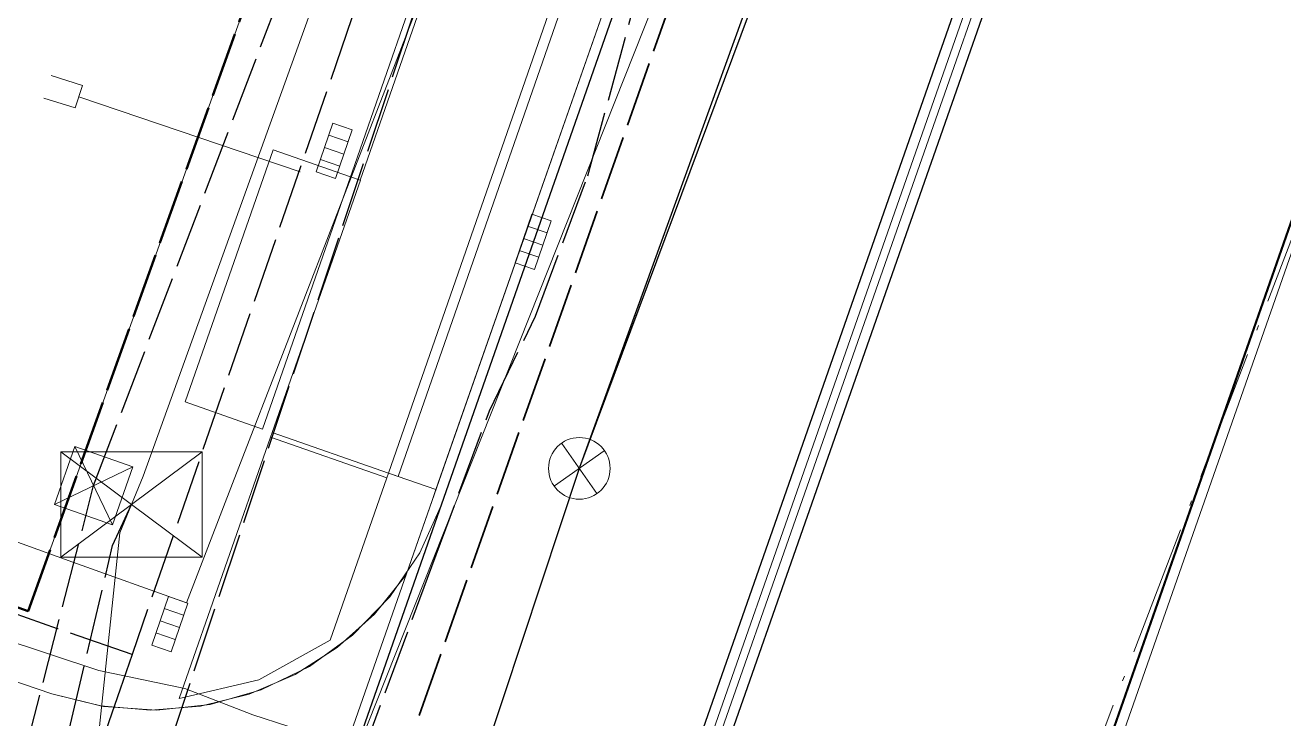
# Model space of a CAD drawing. Header units: metres. Extents: x 105014 to 106600, y 111320 to 118425.
# Drawn here: x 105889.2 to 105913.72, y 114655.63 to 114669.14 of the extents above; entities that cross this region are included whole.
import ezdxf

# ---------------------------------------------------------------- set-up
doc = ezdxf.new("R2010")
doc.units = ezdxf.units.M
doc.linetypes.add('DASHDOT', pattern=[3.556, 2.54, -0.508, 0, -0.508])
doc.linetypes.add('DASHED', pattern=[1.524, 1.27, -0.254])
for name, color, linetype, lineweight in [('00-BASE-LIMITE', 7, 'DASHED', 50), ('00-BASE-UE', 42, 'DASHED', 25), ('10-PAV-BOCACALLE', 9, 'CONTINUOUS', 13), ('10-PAV-CALZADA-BRT', 12, 'CONTINUOUS', 30), ('10-PAV-CALZADA-MIXTA', 8, 'CONTINUOUS', 30), ('10-PAV-CICLORUTA', 76, 'CONTINUOUS', 18), ('10-PAV-ESTACION-TM', 1, 'CONTINUOUS', 40), ('10-PAV-SARDINEL', 252, 'CONTINUOUS', 13), ('20-EP-ZONA-DURA', 253, 'CONTINUOUS', 13), ('20-EP-ZONA-VERDE', 84, 'CONTINUOUS', 13), ('30-RED-ENEL-NODOS', 11, 'CONTINUOUS', 13), ('30-RED-ENEL-PROY', 1, 'DASHED', 25), ('30-RED-ETB-CAMARA', 151, 'CONTINUOUS', 13), ('30-RED-ETB-EXIST', 145, 'CONTINUOUS', 13), ('30-RED-ETB-PROY', 5, 'DASHED', 25), ('30-RED-MOVISTAR-PROY', 4, 'DASHED', 25), ('30-RED-VANTI-PROY', 2, 'DASHED', 25), ('35-RH-ACUE-DOMICILIARIA', 152, 'CONTINUOUS', 9), ('35-RH-ACUE-MENOR-EXIST', 151, 'CONTINUOUS', 13), ('35-RH-ACUE-MENOR-PROY', 5, 'DASHED', 25), ('35-RH-PLUV-COLECTOR', 96, 'CONTINUOUS', 30), ('35-RH-PLUV-NODOS', 94, 'CONTINUOUS', 13), ('35-RH-PLUV-RETIRO', 8, 'DASHDOT', 13), ('36-RH-SAN-COLECTOR-PROY', 6, 'DASHED', 35), ('60-PREDIAL-LOTE', 42, 'CONTINUOUS', 13)]:
    doc.layers.add(name, color=color, linetype=linetype, lineweight=lineweight)

# ---------------------------------------------------------------- blocks, each defined once
blk = doc.blocks.new('CAM_ETB_T_13')
for p, q in [((-1.375, -1.025), (1.375, 1.025)), ((-1.375, 1.025), (1.375, -1.025))]:
    blk.add_line(p, q)
blk.add_lwpolyline([(-1.375, -1.025), (1.375, -1.025), (1.375, 1.025), (-1.375, 1.025)], close=True)
blk = doc.blocks.new('CAJA_ENEL')
for p, q in [((-0.6, -0.6), (0.6, 0.6)), ((-0.6, 0.6), (0.6, -0.6))]:
    blk.add_line(p, q)
blk.add_lwpolyline([(-0.6, -0.6), (0.6, -0.6), (0.6, 0.6), (-0.6, 0.6)], close=True)
blk = doc.blocks.new('SUMIDERO')
for p, q in [((-0.25, -0.2), (-0.25, 0.2)), ((0, -0.2), (0, 0.2)), ((0.25, -0.2), (0.25, 0.2))]:
    blk.add_line(p, q)
blk.add_lwpolyline([(-0.5, -0.2), (0.5, -0.2), (0.5, 0.2), (-0.5, 0.2)], close=True)
blk = doc.blocks.new('POZO_PLUV')
for p, q in [((-0.42, -0.42), (0.42, 0.42)), ((-0.42, 0.42), (0.42, -0.42))]:
    blk.add_line(p, q)
blk.add_circle((0, 0), 0.6)

msp = doc.modelspace()

# ---------------------------------------------------------------- linework, layer by layer
at = {"layer": '00-BASE-LIMITE'}
msp.add_lwpolyline([(105881.4203, 114660.5309), (105889.2531, 114657.7255), (105894.4305, 114672.1783), (105898.2113, 114682.4977), (105893.5141, 114684.2187)], dxfattribs=at)
at = {"layer": '00-BASE-UE'}
msp.add_lwpolyline([(105881.4203, 114660.5309), (105889.2531, 114657.7255), (105894.4305, 114672.1783), (105898.2113, 114682.4977), (105893.5141, 114684.2187)], dxfattribs=at)
at = {"layer": '10-PAV-BOCACALLE'}
msp.add_lwpolyline([(105877.3714, 114653.5658), (105879.471, 114659.6124), (105889.7153, 114656.1201), (105890.7253, 114655.8711), (105891.7631, 114655.8003), (105892.7975, 114655.9098), (105893.7975, 114656.1963), (105894.733, 114656.6512), (105895.5758, 114657.2609), (105896.3007, 114658.0069), (105896.8858, 114658.867), (105897.3136, 114659.8152), (105889.8953, 114638.6424), (105890.2979, 114640.1678), (105890.4556, 114641.7376), (105890.3644, 114643.3126), (105890.0266, 114644.8537), (105889.4507, 114646.3225), (105888.651, 114647.6824), (105887.6473, 114648.8996), (105886.4647, 114649.9438), (105885.1326, 114650.7891), (105883.6841, 114651.4143), (105877.3714, 114653.5658)], close=True, dxfattribs=at)
at = {"layer": '10-PAV-CALZADA-BRT'}
for points in [[(105932.2201, 114718.9515), (105931.8503, 114717.6941), (105931.4735, 114716.4399), (105931.0905, 114715.1889), (105930.7015, 114713.9407), (105930.3071, 114712.6957), (105929.9077, 114711.4535), (105929.5035, 114710.2139), (105929.0953, 114708.9769), (105928.6833, 114707.7425), (105928.2681, 114706.5103), (105927.8499, 114705.2805), (105927.4291, 114704.0527), (105927.0063, 114702.8267), (105926.5819, 114701.6027), (105926.1557, 114700.3787), (105925.7293, 114699.1583), (105925.3027, 114697.9393), (105924.8757, 114696.7215), (105882.9363, 114577.0777)], [(105876.3305, 114579.3931), (105918.2699, 114699.0371), (105918.6965, 114700.2547), (105919.1227, 114701.4713), (105919.5473, 114702.6873), (105919.9697, 114703.9003), (105920.3907, 114705.1145), (105920.8093, 114706.3283), (105921.2251, 114707.5417), (105921.6377, 114708.7551), (105922.0467, 114709.9685), (105922.4517, 114711.1819), (105922.8523, 114712.3955), (105923.2479, 114713.6097), (105923.6385, 114714.8241), (105924.0235, 114716.0391), (105924.4023, 114717.2549), (105924.7747, 114718.4715)]]:
    msp.add_lwpolyline(points, dxfattribs=at)
at = {"layer": '10-PAV-CALZADA-MIXTA'}
for points in [[(105923.6973, 114719.2225), (105923.1865, 114717.3557), (105922.6633, 114715.4923), (105922.1285, 114713.6321), (105921.5825, 114711.7753), (105921.0259, 114709.9215), (105920.4595, 114708.0709), (105919.8839, 114706.2229), (105919.2997, 114704.3777), (105918.7073, 114702.5351), (105918.1077, 114700.6949), (105917.5015, 114698.8567), (105916.8889, 114697.0207), (105916.2711, 114695.1865), (105915.6481, 114693.3541), (105915.0211, 114691.5229), (105914.3903, 114689.6931), (105913.7565, 114687.8643), (105913.1203, 114686.0365), (105912.4823, 114684.2091), (105911.8429, 114682.3823), (105911.2031, 114680.5557), (105876.2351, 114580.7535)], [(105889.8953, 114638.6424), (105897.3136, 114659.8152), (105901.2586, 114671.0744), (105905.9814, 114684.5545), (105906.5829, 114686.2735), (105907.2197, 114688.0969), (105907.8525, 114689.9149), (105908.4833, 114691.7349), (105909.1103, 114693.5539), (105909.7329, 114695.3721), (105910.3509, 114697.1899), (105910.9631, 114699.0073), (105911.5693, 114700.8247), (105912.1689, 114702.6419), (105912.7609, 114704.4595), (105913.3453, 114706.2773), (105913.9211, 114708.0957), (105914.4877, 114709.9147), (105915.0447, 114711.7347), (105915.5913, 114713.5555), (105916.1271, 114715.3775), (105916.6513, 114717.2005), (105916.9517, 114718.2817)]]:
    msp.add_lwpolyline(points, dxfattribs=at)
at = {"layer": '10-PAV-CICLORUTA'}
msp.add_lwpolyline([(105900.7005, 114673.1107), (105896.2763, 114660.4181), (105894.0103, 114661.209), (105895.7269, 114666.1221), (105895.7233, 114666.1233), (105898.4355, 114673.9043)], dxfattribs=at)
for points in [[(105896.2763, 114660.4181), (105896.2431, 114660.3235), (105893.9775, 114661.1151), (105894.0103, 114661.209), (105896.2763, 114660.4181)], [(105896.2431, 114660.3235), (105895.1399, 114657.1659), (105893.7485, 114656.3917), (105892.1991, 114656.0251), (105893.9775, 114661.1151), (105896.2431, 114660.3235)]]:
    msp.add_lwpolyline(points, close=True, dxfattribs=at)
at = {"layer": '10-PAV-ESTACION-TM'}
msp.add_lwpolyline([(105875.8843, 114556.9597), (105928.6801, 114707.5743), (105935.2859, 114705.2587), (105882.4901, 114554.6441), (105875.8843, 114556.9597)], close=True, dxfattribs=at)
at = {"layer": '10-PAV-SARDINEL'}
for points in [[(105876.2351, 114580.7535), (105911.2031, 114680.5557), (105911.8429, 114682.3823), (105912.4823, 114684.2091), (105913.1203, 114686.0365), (105913.7565, 114687.8643), (105914.3903, 114689.6931), (105915.0211, 114691.5229), (105915.6481, 114693.3541), (105916.2711, 114695.1865), (105916.8889, 114697.0207), (105917.5015, 114698.8567), (105918.1077, 114700.6949), (105918.7073, 114702.5351), (105919.2997, 114704.3777), (105919.8839, 114706.2229), (105920.4595, 114708.0709), (105921.0259, 114709.9215), (105921.5825, 114711.7753), (105922.1285, 114713.6321), (105922.6633, 114715.4923), (105923.1865, 114717.3557), (105923.6973, 114719.2225)], [(105923.8904, 114719.1704), (105923.3793, 114717.3023), (105922.8557, 114715.4376), (105922.3206, 114713.5763), (105921.7743, 114711.7184), (105921.2173, 114709.8635), (105920.6506, 114708.0119), (105920.0748, 114706.163), (105919.4903, 114704.3169), (105918.8976, 114702.4735), (105918.2978, 114700.6326), (105917.6913, 114698.7938), (105917.0785, 114696.9572), (105916.4606, 114695.1224), (105915.8374, 114693.2895), (105915.2103, 114691.4579), (105914.5794, 114689.6278), (105913.9455, 114687.7987), (105913.3092, 114685.9707), (105912.6711, 114684.1431), (105912.0317, 114682.3162), (105911.3919, 114680.4896), (105876.4239, 114580.6874)], [(105876.1418, 114579.4593), (105918.0812, 114699.1033), (105918.5077, 114700.3208), (105918.9339, 114701.5373), (105919.3585, 114702.7532), (105919.7808, 114703.966), (105920.2017, 114705.1799), (105920.6202, 114706.3933), (105921.0358, 114707.6063), (105921.4483, 114708.8193), (105921.8571, 114710.0321), (105922.2618, 114711.2447), (105922.6623, 114712.4579), (105923.0576, 114713.6713), (105923.448, 114714.8849), (105923.8327, 114716.0991), (105924.2113, 114717.3139), (105924.5834, 114718.5296)], [(105924.7747, 114718.4715), (105924.4023, 114717.2549), (105924.0235, 114716.0391), (105923.6385, 114714.8241), (105923.2479, 114713.6097), (105922.8523, 114712.3955), (105922.4517, 114711.1819), (105922.0467, 114709.9685), (105921.6377, 114708.7551), (105921.2251, 114707.5417), (105920.8093, 114706.3283), (105920.3907, 114705.1145), (105919.9697, 114703.9003), (105919.5473, 114702.6873), (105919.1227, 114701.4713), (105918.6965, 114700.2547), (105918.2699, 114699.0371), (105876.3305, 114579.3931)], [(105889.707, 114638.7097), (105897.1249, 114659.8813), (105901.0699, 114671.1405), (105905.7926, 114684.6206), (105906.3941, 114686.3395), (105907.0309, 114688.1627), (105907.6636, 114689.9805), (105908.2943, 114691.8003), (105908.9212, 114693.6189), (105909.5436, 114695.4367), (105910.1615, 114697.254), (105910.7735, 114699.0709), (105911.3794, 114700.8874), (105911.9789, 114702.7042), (105912.5706, 114704.5211), (105913.1548, 114706.3381), (105913.7303, 114708.1557), (105914.2966, 114709.9737), (105914.8533, 114711.7927), (105915.3996, 114713.6125), (105915.9351, 114715.4334), (105916.4589, 114717.2549), (105916.758, 114718.3317)], [(105916.9517, 114718.2817), (105916.6513, 114717.2005), (105916.1271, 114715.3775), (105915.5913, 114713.5555), (105915.0447, 114711.7347), (105914.4877, 114709.9147), (105913.9211, 114708.0957), (105913.3453, 114706.2773), (105912.7609, 114704.4595), (105912.1689, 114702.6419), (105911.5693, 114700.8247), (105910.9631, 114699.0073), (105910.3509, 114697.1899), (105909.7329, 114695.3721), (105909.1103, 114693.5539), (105908.4833, 114691.7349), (105907.8525, 114689.9149), (105907.2197, 114688.0969), (105906.5829, 114686.2735), (105905.9814, 114684.5545), (105901.2586, 114671.0744), (105897.3136, 114659.8152), (105889.8953, 114638.6424)], [(105882.9363, 114577.0777), (105924.8757, 114696.7215)], [(105925.0644, 114696.6553), (105883.125, 114577.0116)]]:
    msp.add_lwpolyline(points, dxfattribs=at)
at = {"layer": '20-EP-ZONA-DURA'}
for points in [[(105876.4239, 114580.6874), (105911.3919, 114680.4896), (105912.0317, 114682.3162), (105912.6711, 114684.1431), (105913.3092, 114685.9707), (105913.9455, 114687.7987), (105914.5794, 114689.6278), (105915.2103, 114691.4579), (105915.8374, 114693.2895), (105916.4606, 114695.1224), (105917.0785, 114696.9572), (105917.6913, 114698.7938), (105918.276, 114700.5664), (105918.4181, 114700.5181), (105918.5601, 114700.4698), (105918.5077, 114700.3208), (105918.0812, 114699.1033), (105876.1418, 114579.4593)], [(105881.4203, 114660.5309), (105889.2531, 114657.7255), (105894.4305, 114672.1783)], [(105897.2777, 114671.1901), (105895.5699, 114666.2787), (105895.5367, 114666.1843), (105895.5367, 114666.1843), (105894.0263, 114666.7121), (105892.3115, 114661.8029), (105893.8217, 114661.2753), (105895.5367, 114666.1843), (105895.7233, 114666.1233), (105895.7269, 114666.1221), (105894.0103, 114661.209), (105893.9775, 114661.1151), (105892.1991, 114656.0251), (105893.7485, 114656.3917), (105895.1399, 114657.1659), (105896.2431, 114660.3235), (105896.2765, 114660.4185), (105896.3708, 114660.3857), (105896.4653, 114660.3527), (105897.2, 114660.0959), (105897.1249, 114659.8813), (105896.6175, 114658.4333), (105896.0057, 114657.672), (105895.2784, 114657.0202), (105894.455, 114656.495), (105893.5573, 114656.1103), (105892.6091, 114655.8763), (105891.6355, 114655.7993), (105890.6623, 114655.8813), (105889.7153, 114656.1201), (105879.4711, 114659.6124)]]:
    msp.add_lwpolyline(points, dxfattribs=at)
at = {"layer": '20-EP-ZONA-VERDE'}
for points in [[(105898.5545, 114674.2595), (105898.4355, 114673.9043), (105895.7233, 114666.1233), (105895.5367, 114666.1843), (105895.5699, 114666.2787), (105897.2777, 114671.1901), (105897.3106, 114671.2849), (105897.4422, 114671.6624), (105897.574, 114672.0403), (105897.7056, 114672.4179), (105897.8372, 114672.7957), (105897.9689, 114673.1733), (105898.1006, 114673.5511), (105898.2322, 114673.9287), (105898.2467, 114673.9703), (105898.308, 114674.1476), (105898.3639, 114674.3065), (105898.3599, 114674.3079), (105898.3659, 114674.3261), (105898.5545, 114674.2595)], [(105900.8225, 114673.4593), (105901.0073, 114673.3941), (105900.8893, 114673.0447), (105896.4653, 114660.3527), (105896.2765, 114660.4185), (105900.7005, 114673.1107), (105900.8185, 114673.4607), (105900.8225, 114673.4593)], [(105901.7655, 114673.1265), (105901.6993, 114672.9378), (105901.0697, 114671.1401), (105897.2003, 114660.0967), (105896.4653, 114660.3527), (105900.8893, 114673.0447), (105901.0073, 114673.3941), (105901.7655, 114673.1265)], [(105895.5367, 114666.1843), (105893.8217, 114661.2753), (105892.3115, 114661.8029), (105894.0263, 114666.7121), (105895.5367, 114666.1843)]]:
    msp.add_lwpolyline(points, close=True, dxfattribs=at)
at = {"layer": '30-RED-ENEL-PROY'}
for points in [[(105890.5305, 114660.1731), (105899.9015, 114684.7853)], [(105886.8923, 114646.0055), (105890.5305, 114660.1731)]]:
    msp.add_lwpolyline(points, dxfattribs=at)
at = {"layer": '30-RED-ETB-EXIST'}
for points in [[(105891.269, 114659.807), (105891.497, 114660.359), (105895.667, 114671.926), (105895.582, 114672.477), (105895.841, 114672.517)], [(105890.44, 114647.499), (105889.813, 114647.565), (105891.041, 114659.255), (105891.269, 114659.807)]]:
    msp.add_lwpolyline(points, dxfattribs=at)
at = {"layer": '30-RED-ETB-PROY'}
msp.add_lwpolyline([(105886.313, 114648.896), (105888.303, 114648.003), (105890.899, 114659.009), (105891.269, 114659.807)], dxfattribs=at)
at = {"layer": '30-RED-MOVISTAR-PROY'}
msp.add_lwpolyline([(105887.6591, 114642.1127), (105912.1241, 114715.3151), (105916.4516, 114756.2001)], dxfattribs=at)
at = {"layer": '30-RED-VANTI-PROY'}
msp.add_lwpolyline([(105879.1825, 114606.9824), (105879.5205, 114608.3011), (105888.1353, 114632.8463), (105890.0171, 114637.5905), (105890.7831, 114639.6375), (105894.0895, 114650.4197), (105897.1189, 114658.5953), (105898.2421, 114661.6289), (105899.1395, 114663.4719), (105900.1601, 114666.2085), (105901.2373, 114670.1757), (105905.1463, 114681.3453), (105906.1791, 114683.4917), (105906.9809, 114685.8009), (105908.0713, 114689.8605), (105910.0305, 114695.4263), (105911.5605, 114699.9915), (105912.7591, 114702.9497), (105913.8771, 114706.0869), (105915.0679, 114710.9519), (105918.0227, 114721.2339), (105920.9817, 114732.5925), (105921.5867, 114736.5505), (105921.8375, 114738.9008)], dxfattribs=at)
at = {"layer": '35-RH-ACUE-DOMICILIARIA'}
for points in [[(105889.7006, 114668.1579), (105890.3105, 114667.9638), (105890.1714, 114667.5268), (105889.5615, 114667.7208)], [(105890.2409, 114667.7453), (105894.5549, 114666.2805)]]:
    msp.add_lwpolyline(points, dxfattribs=at)
at = {"layer": '35-RH-ACUE-MENOR-EXIST'}
for points in [[(105916.47, 114740.97), (105915.05, 114720.04), (105909.59, 114694.78), (105904.95, 114678.39), (105895.68, 114655.05)], [(105836.19, 114674.59), (105890.63, 114656.57), (105892.31, 114656.22), (105893.63, 114655.71)], [(105836.19, 114674.59), (105890.63, 114656.57), (105892.31, 114656.22), (105893.63, 114655.71)], [(105893.63, 114655.71), (105895.68, 114655.05)], [(105893.63, 114655.71), (105895.68, 114655.05)]]:
    msp.add_lwpolyline(points, dxfattribs=at)
at = {"layer": '35-RH-ACUE-MENOR-PROY'}
for points in [[(105919.1032, 114816.3456), (105918.6763, 114759.2684), (105918.3564, 114756.308), (105918.2622, 114755.4133), (105916.8481, 114742.2491), (105916.6484, 114740.3895), (105916.4785, 114738.8081), (105913.2255, 114729.2295), (105905.9011, 114707.6623), (105897.9173, 114684.1534), (105899.5464, 114680.8043), (105891.2793, 114656.8825), (105891.0462, 114656.2059), (105887.9453, 114647.2324), (105881.7102, 114629.1887), (105881.307, 114626.2492), (105869.7933, 114594.6801), (105864.9284, 114583.8179), (105861.1542, 114573.0061), (105858.6831, 114565.9326), (105858.2178, 114564.4958), (105858.0017, 114563.4544), (105855.3717, 114550.7855), (105854.0168, 114544.2587)], [(105891.2793, 114656.8825), (105889.829, 114657.3864), (105888.3424, 114657.907), (105885.1681, 114658.3132), (105879.6739, 114660.1966)]]:
    msp.add_lwpolyline(points, dxfattribs=at)
at = {"layer": '35-RH-PLUV-COLECTOR'}
for points in [[(105913.326, 114697.2996), (105900, 114660.527)], [(105910.6003, 114688.9404), (105900, 114660.527)], [(105899.9933, 114660.5084), (105892.2176, 114637.0581)], [(105899.9933, 114660.5084), (105892.2176, 114637.0581)]]:
    msp.add_lwpolyline(points, dxfattribs=at)
at = {"layer": '35-RH-PLUV-RETIRO'}
msp.add_lwpolyline([(105879.209, 114552.734), (105886.738, 114585.429), (105897.7352, 114622.7895), (105926.3569, 114697.6139), (105934.0422, 114763.2123), (105944.3431, 114880.1789), (105944.3431, 114880.1789)], dxfattribs=at)
at = {"layer": '36-RH-SAN-COLECTOR-PROY'}
msp.add_lwpolyline([(105909.9728, 114692.8224), (105894.1315, 114647.9218)], dxfattribs=at)
at = {"layer": '60-PREDIAL-LOTE'}
msp.add_lwpolyline([(105896.4447, 114671.6041), (105897.4609, 114671.3144), (105897.5301, 114671.2944), (105896.8982, 114669.663), (105896.526, 114668.702), (105893.237, 114660.2112), (105892.3371, 114657.8879), (105890.123, 114658.6838), (105888.4503, 114659.285), (105883.975, 114660.8936), (105875.1225, 114664.0754), (105875.4442, 114665.036), (105877.318, 114670.6306), (105877.7399, 114671.8901), (105879.5346, 114677.2488), (105890.0537, 114673.6681), (105894.4304, 114672.1783), (105896.4447, 114671.6041)], close=True, dxfattribs=at)

# ---------------------------------------------------------------- block references
at = {"layer": '30-RED-ENEL-NODOS', "rotation": 70.7}
msp.add_blockref('CAJA_ENEL', (105890.5305, 114660.173), dxfattribs=at)
at = {"layer": '30-RED-ETB-CAMARA'}
msp.add_blockref('CAM_ETB_T_13', (105891.269, 114659.807), dxfattribs=at)
at = {"layer": '35-RH-PLUV-NODOS'}
for name, p, rotation in [('SUMIDERO', (105895.2185, 114666.693), 251.1), ('SUMIDERO', (105895.2185, 114666.693), 251.1), ('SUMIDERO', (105899.0948, 114664.9213), 71.1), ('SUMIDERO', (105899.0948, 114664.9213), 71.1), ('SUMIDERO', (105899.0948, 114664.9213), 71.1), ('POZO_PLUV', (105899.9933, 114660.5084), 260), ('POZO_PLUV', (105899.9933, 114660.5084), 260), ('SUMIDERO', (105892.0133, 114657.4765), 251.1)]:
    msp.add_blockref(name, p, dxfattribs=dict(at, rotation=rotation))

doc.saveas('drawing.dxf')
